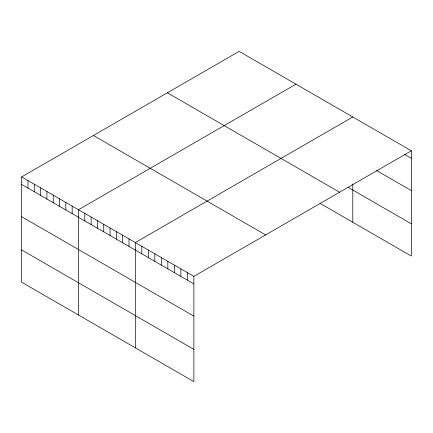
<?xml version="1.0" encoding="UTF-8"?>
<svg xmlns="http://www.w3.org/2000/svg" width="433" height="433" viewBox="0 0 433 433"><rect width="100%" height="100%" fill="white"/><g stroke="black" fill="none" stroke-linecap="round" stroke-linejoin="round"><path stroke-width="0.65" d="M21.65 176.918L193.87 276.351L193.87 381.641L21.65 282.208L21.65 176.918L239.13 51.359L411.35 150.792L411.35 256.082L320.074 203.38M295.961 84.175L78.481 209.734L78.481 315.018M352.792 116.986L135.318 242.545L135.318 347.834M193.87 276.351L411.35 150.792M404.844 154.57L411.35 158.326M376.65 170.553L411.35 190.585M348.202 187.365L411.35 223.823M167.36 92.797L339.58 192.23M93.42 135.486L265.64 234.919M21.65 184.453L193.87 283.886M21.65 216.711L193.87 316.144M21.65 249.949L193.87 349.382M352.792 184.03L352.792 222.275M187.365 272.595L187.365 280.129M180.859 268.839L180.859 276.373M174.353 265.083L174.353 272.617M167.847 261.326L167.847 268.861M161.341 257.57L161.341 265.104M154.835 253.814L154.835 261.348M148.33 250.058L148.33 257.592M141.824 246.301L141.824 253.835M129.002 238.902L129.002 246.437M122.685 235.254L122.685 242.789M116.374 231.606L116.374 239.14M110.058 227.964L110.058 235.498M103.741 224.316L103.741 231.85M97.43 220.673L97.43 228.207M91.114 217.025L91.114 224.559M84.798 213.377L84.798 220.911M72.17 206.086L72.17 213.621M65.854 202.444L65.854 209.978M59.538 198.796L59.538 206.33M53.227 195.148L53.227 202.682M46.91 191.505L46.91 199.039M40.594 187.857L40.594 195.391M34.277 184.214L34.277 191.749M27.966 180.566L27.966 188.101"/></g></svg>
